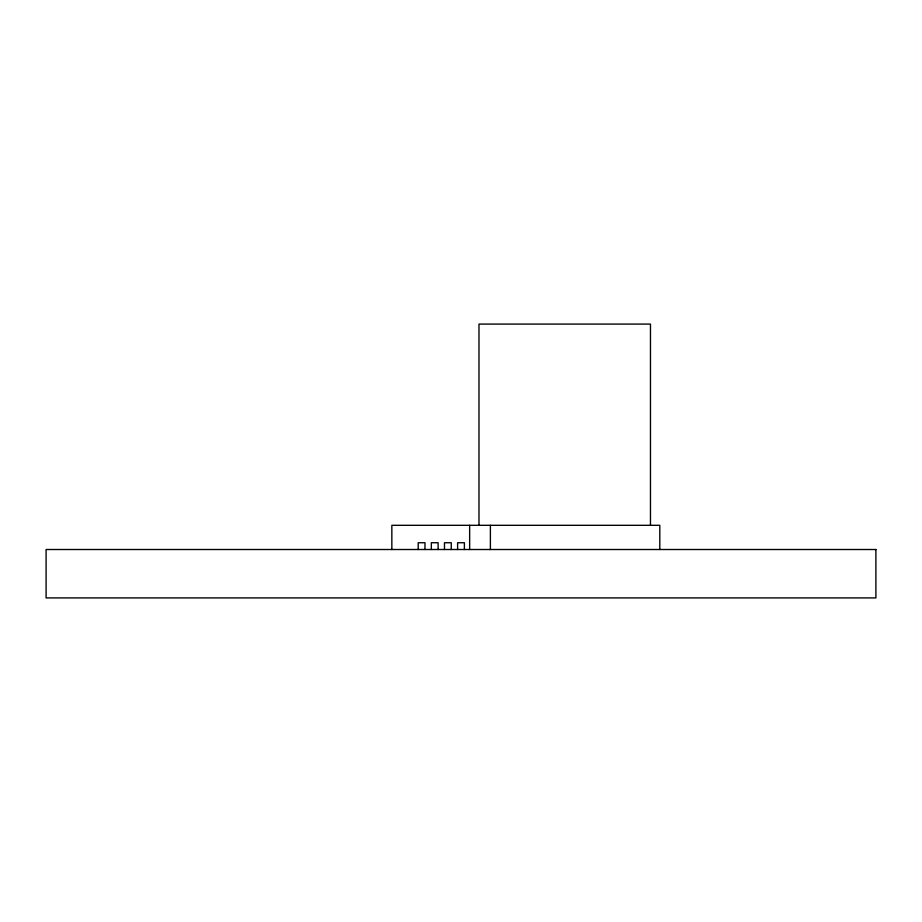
<?xml version="1.0" encoding="UTF-8"?>
<svg xmlns="http://www.w3.org/2000/svg" width="922" height="922" viewBox="0 0 922 922"><rect width="100%" height="100%" fill="white"/><g stroke="black" fill="none" stroke-linecap="round" stroke-linejoin="round"><path stroke-width="1.38" d="M659.806 549.512L659.806 525.31L391.85 525.31L391.85 549.512M650.471 525.31L650.471 324.083L478.979 324.083L478.979 525.31M490.389 525.31L490.389 549.512M469.644 525.31L469.644 549.512M464.388 549.512L464.388 542.735L457.612 542.735L457.612 549.512M451.25 549.512L451.25 542.735L444.473 542.735L444.473 549.512M438.111 549.512L438.111 542.735L431.335 542.735L431.335 549.512M424.973 549.512L424.973 542.735L418.196 542.735L418.196 549.512M875.9 549.512L46.1 549.512L46.1 597.917L875.9 597.917L875.9 549.512"/></g></svg>
